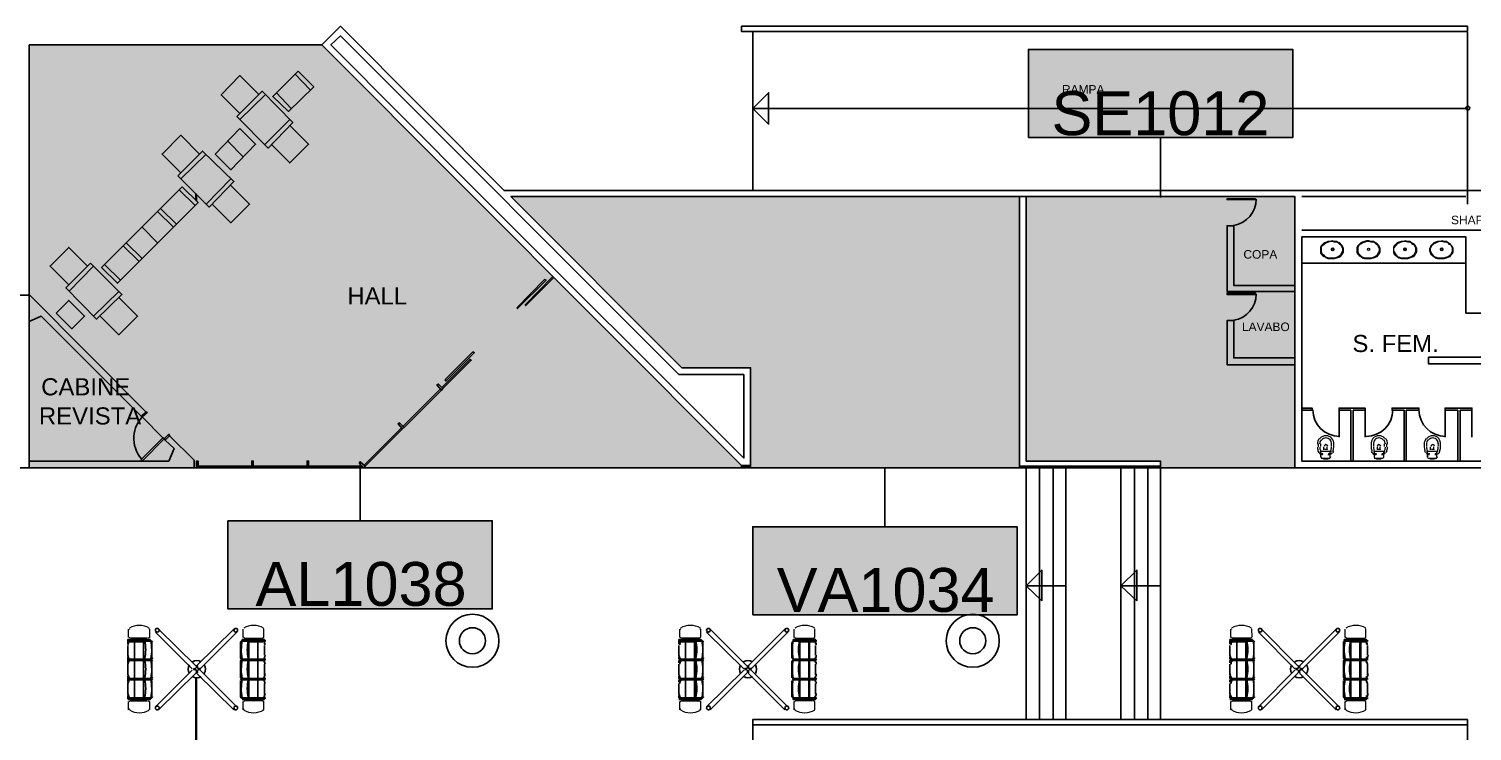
# Model space of a CAD drawing. Header units: inches. Extents: x 6 to 332, y 4 to 234.
# Drawn here: x 187.71 to 220.43, y 118.52 to 134.44 of the extents above; entities that cross this region are included whole.
import ezdxf

# ---------------------------------------------------------------- set-up
doc = ezdxf.new("R2010")
doc.units = ezdxf.units.IN
doc.header["$MEASUREMENT"] = 0
for name, color, linetype, true_color in [('PDF_BASE', 7, 'Continuous', 0x767676), ('PDF_COM_ALIMENTAÇÃO', 7, 'Continuous', 0xbe1e2d), ('PDF_COM_SERVIÇOS', 7, 'Continuous', 0x7bc143), ('PDF_COM_VAREJO', 7, 'Continuous', 0xead817), ('PDF_Text', 7, 'Continuous', 0x767676)]:
    doc.layers.add(name, color=color, linetype=linetype, true_color=true_color)
doc.styles.add('PDF Arial', font='arial.ttf')

msp = doc.modelspace()

# ---------------------------------------------------------------- linework, layer by layer
at = {"layer": 'PDF_BASE', "lineweight": 25}
for points in [[(221.599, 130.769), (198.485, 130.769), (194.777, 134.495), (194.354, 134.071), (203.87, 124.538), (204.073, 124.538)], [(220.329, 130.465), (220.329, 134.376), (203.87, 134.376), (203.87, 134.495), (220.329, 134.495), (220.329, 134.393)], [(204.124, 130.769), (204.124, 134.376)], [(192.931, 132.937), (192.491, 133.377), (192.068, 132.937), (192.491, 132.514)], [(194.083, 133.055), (193.744, 133.411)], [(192.491, 132.378), (193.067, 132.937)], [(193.659, 132.632), (193.321, 132.988)], [(220.329, 132.632), (204.124, 132.632), (204.48, 132.988), (204.48, 132.277), (204.124, 132.632)], [(193.067, 131.819), (193.625, 132.378)], [(193.202, 131.819), (193.625, 131.396), (194.049, 131.819), (193.625, 132.243)], [(191.577, 131.599), (191.153, 132.023), (190.73, 131.599), (191.153, 131.176)], [(191.729, 131.599), (191.153, 131.04)], [(192.576, 131.531), (192.22, 131.887)], [(192.288, 131.04), (191.729, 130.465)], [(190.984, 129.94), (191.543, 130.499), (191.187, 130.854), (190.628, 130.295)], [(191.475, 130.431), (191.119, 130.786)], [(191.492, 130.702), (191.492, 130.566)], [(191.509, 130.668), (191.509, 130.532)], [(192.288, 130.888), (192.711, 130.465), (192.288, 130.041), (191.864, 130.465)], [(228.931, 126.587), (228.931, 130.769), (228.931, 124.487), (216.418, 124.487), (216.418, 130.634), (198.638, 130.634), (202.515, 126.756), (204.073, 126.756), (204.073, 124.487)], [(210.169, 130.634), (210.169, 124.487)], [(213.37, 118.781), (213.37, 124.64), (210.322, 124.64), (210.322, 130.634)], [(216.57, 130.634), (220.295, 130.634)], [(191.052, 130.007), (190.696, 130.363)], [(170.918, 130.143), (172.679, 128.399), (187.733, 128.399), (190.357, 125.757)], [(190.628, 129.584), (190.273, 129.94)], [(216.418, 128.483), (214.877, 128.483), (214.877, 129.974), (215.029, 129.974), (215.029, 128.619), (216.418, 128.619)], [(216.57, 129.872), (221.447, 129.872)], [(222.818, 126.841), (222.818, 126.993), (221.599, 126.993), (221.599, 128.229), (221.447, 128.229), (221.447, 126.993), (219.449, 126.993), (219.449, 126.841), (221.447, 126.841), (221.447, 124.64), (216.57, 124.64), (216.57, 129.72), (220.295, 129.72), (220.295, 127.992), (221.447, 127.992)], [(189.037, 129.059), (188.613, 129.483), (188.19, 129.059), (188.613, 128.636)], [(190.205, 129.161), (189.849, 129.516)], [(190.273, 129.229), (189.917, 129.584)], [(188.613, 128.483), (189.172, 129.059)], [(189.782, 128.737), (189.426, 129.093)], [(216.57, 129.127), (220.295, 129.127)], [(199.62, 128.805), (198.976, 128.162), (198.959, 128.179), (199.586, 128.822)], [(189.172, 127.925), (189.748, 128.483)], [(189.324, 127.925), (189.748, 127.501), (190.171, 127.925), (189.748, 128.348)], [(190.256, 125.656), (187.987, 127.925), (187.716, 127.806), (187.716, 124.64), (190.882, 124.64), (191.001, 124.928), (190.798, 125.114), (190.899, 125.215), (191.458, 124.657), (191.458, 124.487)], [(216.418, 126.824), (214.877, 126.824), (214.877, 127.823), (215.029, 127.823), (215.029, 126.976), (216.418, 126.976)], [(197.08, 126.316), (197.706, 126.943), (197.74, 126.926), (197.097, 126.282), (197.063, 126.248), (195.336, 124.521)], [(197.063, 126.248), (196.961, 126.367), (196.995, 126.384), (197.097, 126.282)], [(197.046, 126.282), (196.182, 125.419)], [(216.57, 125.842), (216.807, 125.842), (216.807, 125.791), (216.57, 125.791)], [(217.417, 125.182), (217.417, 125.842), (218.009, 125.842), (218.009, 125.182)], [(217.688, 124.64), (217.688, 125.791), (217.417, 125.791)], [(218.009, 125.791), (217.738, 125.791), (217.738, 124.64)], [(218.89, 124.64), (218.89, 125.791), (218.619, 125.791), (218.619, 125.842), (219.228, 125.842), (219.228, 125.791), (218.941, 125.791), (218.941, 124.64)], [(220.431, 125.182), (220.431, 125.842), (219.821, 125.842), (219.821, 125.182)], [(220.109, 124.64), (220.109, 125.791), (219.821, 125.791)], [(220.16, 124.64), (220.16, 125.791), (220.431, 125.791)], [(190.273, 125.639), (190.747, 125.165)], [(196.165, 125.402), (195.302, 124.538)], [(196.182, 125.368), (196.081, 125.486), (196.115, 125.503), (196.216, 125.402)], [(190.899, 125.215), (190.882, 125.249), (190.781, 125.148), (190.798, 125.114)], [(217.044, 124.792), (217.027, 124.792), (217.027, 124.775)], [(217.197, 124.792), (217.18, 124.792), (217.18, 124.775)], [(218.229, 124.792), (218.246, 124.792), (218.246, 124.775)], [(218.399, 124.775), (218.399, 124.792), (218.382, 124.792)], [(219.466, 124.792), (219.449, 124.792), (219.449, 124.775)], [(219.618, 124.792), (219.601, 124.792), (219.601, 124.775)], [(147.364, 124.487), (155.729, 124.487), (195.302, 124.487)], [(191.509, 124.487), (191.509, 124.64), (191.543, 124.64), (191.543, 124.487)], [(192.762, 124.521), (191.543, 124.521)], [(192.762, 124.487), (192.762, 124.64), (192.796, 124.64), (192.796, 124.487)], [(194.015, 124.521), (192.796, 124.521)], [(194.015, 124.487), (194.015, 124.64), (194.049, 124.64), (194.049, 124.487)], [(195.268, 124.521), (194.049, 124.521)], [(216.57, 124.487), (203.87, 124.487), (203.87, 124.538)], [(204.073, 124.521), (203.87, 124.521)], [(213.37, 124.521), (210.169, 124.521)], [(210.322, 118.781), (210.322, 124.538)], [(210.626, 118.781), (210.626, 124.487)], [(210.931, 118.781), (210.931, 124.487)], [(211.219, 118.781), (211.219, 124.487)], [(212.472, 118.781), (212.472, 124.487)], [(212.777, 118.781), (212.777, 124.487)], [(213.082, 118.781), (213.082, 124.487)], [(211.219, 121.812), (210.322, 121.812)], [(213.37, 121.812), (212.472, 121.812)], [(191.492, 120), (190.645, 120.83)], [(191.509, 120), (192.356, 120.83)], [(203.989, 120), (203.159, 120.83)], [(204.022, 120), (204.852, 120.83)], [(216.485, 120), (215.656, 120.83)], [(216.519, 120), (217.349, 120.83)], [(189.951, 120.593), (189.951, 120.593)], [(189.951, 120.576), (189.951, 120.576)], [(190.476, 120.559), (189.951, 120.559), (189.951, 120.491)], [(190.324, 120.542), (189.985, 120.542)], [(190.103, 120.626), (190.103, 120.593)], [(190.103, 120.152), (190.103, 120.542), (190.103, 120.152)], [(190.12, 120.626), (190.12, 120.593)], [(190.29, 120.626), (190.29, 120.593)], [(190.307, 120.626), (190.307, 120.593)], [(190.307, 120.152), (190.307, 120.542), (190.307, 120.152)], [(190.459, 120.593), (190.459, 120.593)], [(190.493, 120.169), (190.493, 120.525)], [(191.407, 119.932), (190.578, 120.762)], [(191.594, 119.932), (192.423, 120.762)], [(192.508, 120.169), (192.508, 120.525)], [(192.525, 120.559), (193.05, 120.559), (193.05, 120.491)], [(192.542, 120.593), (192.542, 120.593)], [(192.677, 120.542), (193.016, 120.542)], [(192.694, 120.626), (192.694, 120.593)], [(192.694, 120.152), (192.694, 120.542), (192.694, 120.152)], [(192.711, 120.626), (192.711, 120.593)], [(192.88, 120.626), (192.88, 120.593)], [(192.897, 120.626), (192.897, 120.593)], [(192.897, 120.152), (192.897, 120.542), (192.897, 120.152)], [(193.05, 120.593), (193.05, 120.593)], [(193.05, 120.237), (193.05, 120.457)], [(202.448, 120.593), (202.448, 120.593)], [(202.448, 120.576), (202.448, 120.576)], [(202.973, 120.559), (202.448, 120.559), (202.448, 120.491)], [(202.6, 120.626), (202.6, 120.593)], [(202.6, 120.152), (202.6, 120.542), (202.6, 120.152)], [(202.634, 120.626), (202.634, 120.593)], [(202.786, 120.626), (202.786, 120.593)], [(202.803, 120.626), (202.803, 120.593)], [(202.803, 120.542), (202.803, 120.152)], [(202.956, 120.593), (202.956, 120.593)], [(202.99, 120.169), (202.99, 120.525)], [(203.921, 119.932), (203.074, 120.762)], [(204.09, 119.932), (204.92, 120.762)], [(205.005, 120.169), (205.005, 120.525)], [(205.038, 120.593), (205.038, 120.593)], [(205.038, 120.559), (205.546, 120.559), (205.546, 120.491)], [(205.174, 120.542), (205.513, 120.542)], [(205.191, 120.626), (205.191, 120.593)], [(205.191, 120.152), (205.191, 120.542), (205.191, 120.152)], [(205.225, 120.626), (205.225, 120.593)], [(205.377, 120.626), (205.377, 120.593)], [(205.394, 120.626), (205.394, 120.593)], [(205.394, 120.542), (205.394, 120.152)], [(205.411, 120.542), (205.411, 120.152)], [(205.546, 120.593), (205.546, 120.593)], [(205.546, 120.237), (205.546, 120.457)], [(214.944, 120.593), (214.944, 120.593)], [(214.944, 120.576), (214.944, 120.576)], [(215.469, 120.559), (214.944, 120.559), (214.944, 120.491)], [(215.334, 120.542), (214.978, 120.542)], [(215.097, 120.152), (215.097, 120.542), (215.097, 120.152)], [(215.114, 120.626), (215.114, 120.593)], [(215.131, 120.626), (215.131, 120.593)], [(215.283, 120.626), (215.283, 120.593)], [(215.3, 120.626), (215.3, 120.593)], [(215.3, 120.542), (215.3, 120.152)], [(215.317, 120.542), (215.317, 120.152)], [(215.452, 120.593), (215.452, 120.593)], [(215.486, 120.169), (215.486, 120.525)], [(216.418, 119.932), (215.588, 120.762)], [(216.587, 119.932), (217.417, 120.762)], [(217.518, 120.169), (217.518, 120.525)], [(217.535, 120.593), (217.535, 120.593)], [(217.535, 120.559), (218.043, 120.559), (218.043, 120.491)], [(217.671, 120.542), (218.026, 120.542)], [(217.688, 120.152), (217.688, 120.542), (217.688, 120.152)], [(217.705, 120.626), (217.705, 120.593)], [(217.721, 120.626), (217.721, 120.593)], [(217.874, 120.626), (217.874, 120.593)], [(217.891, 120.626), (217.891, 120.593)], [(217.891, 120.542), (217.891, 120.152)], [(217.908, 120.542), (217.908, 120.152)], [(218.043, 120.593), (218.043, 120.593)], [(218.06, 120.237), (218.06, 120.457)], [(190.476, 120.152), (189.951, 120.152), (189.951, 120.203)], [(190.476, 120.118), (189.951, 120.118), (189.951, 120.068)], [(190.103, 119.712), (190.103, 120.118), (190.103, 119.712)], [(190.307, 119.712), (190.307, 120.118), (190.307, 119.712)], [(192.525, 120.152), (193.05, 120.152), (193.05, 120.203)], [(192.525, 120.118), (193.05, 120.118), (193.05, 120.068)], [(192.677, 120.152), (193.016, 120.152)], [(192.677, 120.118), (193.016, 120.118)], [(192.694, 119.712), (192.694, 120.118), (192.694, 119.712)], [(192.897, 119.712), (192.897, 120.118), (192.897, 119.712)], [(202.973, 120.152), (202.448, 120.152), (202.448, 120.203)], [(202.973, 120.118), (202.448, 120.118), (202.448, 120.068)], [(202.482, 119.712), (202.82, 119.712), (202.82, 120.118), (202.482, 120.118)], [(202.6, 119.712), (202.6, 120.118), (202.6, 119.712)], [(202.803, 120.118), (202.803, 119.712)], [(205.038, 120.152), (205.546, 120.152), (205.546, 120.203)], [(205.038, 120.118), (205.546, 120.118), (205.546, 120.068)], [(205.174, 120.152), (205.513, 120.152)], [(205.174, 120.118), (205.513, 120.118)], [(205.191, 119.712), (205.191, 120.118), (205.191, 119.712)], [(205.394, 120.118), (205.394, 119.712)], [(205.411, 120.118), (205.411, 119.712)], [(215.469, 120.152), (214.944, 120.152), (214.944, 120.203)], [(215.469, 120.118), (214.944, 120.118), (214.944, 120.068)], [(215.334, 120.118), (214.978, 120.118)], [(215.097, 119.712), (215.097, 120.118), (215.097, 119.712)], [(215.3, 120.118), (215.3, 119.712)], [(215.317, 120.118), (215.317, 119.712)], [(217.535, 120.152), (218.043, 120.152), (218.043, 120.203)], [(217.535, 120.118), (218.043, 120.118), (218.043, 120.068)], [(217.671, 120.152), (218.026, 120.152)], [(217.688, 119.712), (217.688, 120.118), (217.688, 119.712)], [(217.891, 120.118), (217.891, 119.712)], [(217.908, 120.118), (217.908, 119.712)], [(190.493, 119.729), (190.493, 120.102)], [(191.407, 119.898), (190.578, 119.069)], [(191.492, 119.831), (190.645, 119.001)], [(191.509, 119.831), (192.356, 119.001)], [(191.594, 119.898), (192.423, 119.069)], [(192.508, 119.729), (192.508, 120.102)], [(193.05, 119.797), (193.05, 120.034)], [(202.448, 119.797), (202.448, 120.034)], [(202.99, 119.729), (202.99, 120.102)], [(203.921, 119.898), (203.074, 119.069)], [(203.989, 119.831), (203.159, 119.001)], [(204.022, 119.831), (204.852, 119.001)], [(204.09, 119.898), (204.92, 119.069)], [(205.005, 119.729), (205.005, 120.102)], [(205.546, 119.797), (205.546, 120.034)], [(214.944, 119.797), (214.944, 120.034)], [(215.486, 119.729), (215.486, 120.102)], [(216.418, 119.898), (215.588, 119.069)], [(216.485, 119.831), (215.656, 119.001)], [(216.519, 119.831), (217.349, 119.001)], [(216.587, 119.898), (217.417, 119.069)], [(217.518, 119.729), (217.518, 120.102)], [(191.492, 119.712), (191.492, 114.92), (166.499, 114.92)], [(190.476, 119.712), (189.951, 119.712), (189.951, 119.763)], [(190.476, 119.678), (189.951, 119.678), (189.951, 119.627)], [(190.324, 119.712), (189.985, 119.712)], [(190.103, 119.678), (190.103, 119.272), (190.103, 119.678)], [(190.307, 119.678), (190.307, 119.272), (190.307, 119.678)], [(190.493, 119.289), (190.493, 119.661)], [(191.509, 119.712), (191.509, 114.92), (228.999, 114.92), (228.999, 115.208), (191.509, 115.208)], [(192.508, 119.289), (192.508, 119.661)], [(192.525, 119.712), (193.05, 119.712), (193.05, 119.763)], [(192.525, 119.678), (193.05, 119.678), (193.05, 119.627)], [(192.677, 119.712), (193.016, 119.712)], [(192.677, 119.678), (193.016, 119.678)], [(192.694, 119.678), (192.694, 119.272), (192.694, 119.678)], [(192.897, 119.678), (192.897, 119.272), (192.897, 119.678)], [(193.05, 119.356), (193.05, 119.594)], [(202.973, 119.712), (202.448, 119.712), (202.448, 119.763)], [(202.973, 119.678), (202.448, 119.678), (202.448, 119.627)], [(202.448, 119.356), (202.448, 119.594)], [(202.482, 119.678), (202.82, 119.678), (202.82, 119.272), (202.482, 119.272)], [(202.6, 119.678), (202.6, 119.272), (202.6, 119.678)], [(202.803, 119.272), (202.803, 119.678)], [(202.99, 119.289), (202.99, 119.661)], [(205.005, 119.289), (205.005, 119.661)], [(205.038, 119.712), (205.546, 119.712), (205.546, 119.763)], [(205.038, 119.678), (205.546, 119.678), (205.546, 119.627)], [(205.174, 119.712), (205.513, 119.712)], [(205.174, 119.678), (205.513, 119.678)], [(205.191, 119.678), (205.191, 119.272), (205.191, 119.678)], [(205.394, 119.272), (205.394, 119.678)], [(205.411, 119.272), (205.411, 119.678)], [(205.546, 119.356), (205.546, 119.594)], [(215.469, 119.712), (214.944, 119.712), (214.944, 119.763)], [(215.469, 119.678), (214.944, 119.678), (214.944, 119.627)], [(214.944, 119.356), (214.944, 119.594)], [(215.334, 119.712), (214.978, 119.712)], [(215.334, 119.678), (214.978, 119.678)], [(215.097, 119.678), (215.097, 119.272), (215.097, 119.678)], [(215.3, 119.272), (215.3, 119.678)], [(215.317, 119.272), (215.317, 119.678)], [(215.486, 119.289), (215.486, 119.661)], [(217.518, 119.289), (217.518, 119.661)], [(217.535, 119.712), (218.043, 119.712), (218.043, 119.763)], [(217.535, 119.678), (218.043, 119.678), (218.043, 119.627)], [(217.671, 119.712), (218.026, 119.712)], [(217.688, 119.678), (217.688, 119.272), (217.688, 119.678)], [(217.891, 119.272), (217.891, 119.678)], [(217.908, 119.272), (217.908, 119.678)], [(190.476, 119.272), (189.951, 119.272), (189.951, 119.323)], [(189.951, 119.238), (189.951, 119.238)], [(189.951, 119.238), (189.951, 119.238)], [(190.324, 119.272), (189.985, 119.272)], [(190.103, 119.204), (190.103, 119.238)], [(190.12, 119.204), (190.12, 119.238)], [(190.29, 119.204), (190.29, 119.238)], [(190.307, 119.204), (190.307, 119.238)], [(190.459, 119.238), (190.459, 119.238)], [(190.459, 119.238), (190.459, 119.238)], [(192.525, 119.272), (193.05, 119.272), (193.05, 119.323)], [(192.542, 119.238), (192.542, 119.238)], [(192.542, 119.238), (192.542, 119.238)], [(192.677, 119.272), (193.016, 119.272)], [(192.694, 119.204), (192.694, 119.238)], [(192.711, 119.204), (192.711, 119.238)], [(192.88, 119.204), (192.88, 119.238)], [(192.897, 119.204), (192.897, 119.238)], [(193.05, 119.238), (193.05, 119.238)], [(193.05, 119.238), (193.05, 119.238)], [(202.973, 119.272), (202.448, 119.272), (202.448, 119.323)], [(202.448, 119.238), (202.448, 119.238)], [(202.448, 119.238), (202.448, 119.238)], [(202.6, 119.204), (202.6, 119.238)], [(202.634, 119.204), (202.634, 119.238)], [(202.786, 119.204), (202.786, 119.238)], [(202.803, 119.204), (202.803, 119.238)], [(202.956, 119.238), (202.956, 119.238)], [(202.956, 119.238), (202.956, 119.238)], [(205.038, 119.272), (205.546, 119.272), (205.546, 119.323)], [(205.055, 119.238), (205.038, 119.238), (205.546, 119.238), (205.038, 119.238)], [(205.038, 119.238), (205.038, 119.238)], [(205.038, 119.238), (205.038, 119.238)], [(205.174, 119.272), (205.513, 119.272)], [(205.191, 119.204), (205.191, 119.238)], [(205.225, 119.204), (205.225, 119.238)], [(205.377, 119.204), (205.377, 119.238)], [(205.394, 119.204), (205.394, 119.238)], [(205.546, 119.238), (205.546, 119.238)], [(205.546, 119.238), (205.546, 119.238)], [(215.469, 119.272), (214.944, 119.272), (214.944, 119.323)], [(214.944, 119.238), (214.944, 119.238)], [(214.944, 119.238), (214.944, 119.238)], [(215.334, 119.272), (214.978, 119.272)], [(215.114, 119.204), (215.114, 119.238)], [(215.131, 119.204), (215.131, 119.238)], [(215.283, 119.204), (215.283, 119.238)], [(215.3, 119.204), (215.3, 119.238)], [(215.452, 119.238), (215.452, 119.238)], [(215.452, 119.238), (215.452, 119.238)], [(217.535, 119.272), (218.043, 119.272), (218.043, 119.323)], [(217.535, 119.238), (217.535, 119.238)], [(217.535, 119.238), (217.535, 119.238)], [(217.552, 119.238), (217.552, 119.238)], [(217.671, 119.272), (218.026, 119.272)], [(217.705, 119.204), (217.705, 119.238)], [(217.721, 119.204), (217.721, 119.238)], [(217.874, 119.204), (217.874, 119.238)], [(217.891, 119.204), (217.891, 119.238)], [(218.043, 119.238), (218.043, 119.238)], [(218.043, 119.238), (218.043, 119.238)], [(204.124, 116.156), (204.124, 118.781), (220.329, 118.781), (220.329, 116.156)], [(220.329, 118.662), (204.124, 118.662)]]:
    msp.add_lwpolyline(points, dxfattribs=at)
for points in [[(203.921, 126.604), (202.448, 126.604), (194.777, 134.275), (194.557, 134.071), (197.842, 130.769), (203.921, 124.707)], [(193.812, 133.479), (194.167, 133.123), (193.592, 132.564), (193.236, 132.903)], [(192.423, 132.446), (193.134, 131.735), (193.693, 132.31), (192.999, 133.022)], [(192.491, 132.175), (191.932, 131.599), (192.288, 131.244), (192.847, 131.819)], [(191.086, 131.108), (191.797, 130.397), (192.356, 130.973), (191.644, 131.667)], [(190.628, 130.295), (189.358, 129.025), (189.714, 128.67), (190.984, 129.94)], [(215.52, 130.566), (215.52, 130.583), (214.877, 130.583), (214.877, 130.566)], [(189.104, 129.127), (189.816, 128.416), (189.24, 127.857), (188.546, 128.568)], [(198.773, 128.111), (199.4, 128.754), (199.434, 128.737), (198.79, 128.094)], [(215.52, 128.416), (215.52, 128.45), (214.877, 128.45), (214.877, 128.416)], [(188.325, 127.992), (188.613, 128.28), (188.969, 127.925), (188.681, 127.637)], [(197.148, 126.485), (197.165, 126.451), (197.808, 127.095), (197.774, 127.112)], [(190.273, 125.639), (190.391, 125.74), (190.357, 125.757), (190.256, 125.656)], [(190.781, 125.148), (190.273, 124.64), (190.256, 124.674), (190.747, 125.165)], [(195.319, 124.504), (195.302, 124.487), (195.2, 124.589), (195.217, 124.623), (195.336, 124.521)], [(210.677, 121.473), (210.677, 122.167), (210.322, 121.812)], [(212.828, 121.473), (212.472, 121.812), (212.828, 122.167)], [(190.459, 120.593), (189.951, 120.593), (189.951, 120.576), (190.459, 120.576)], [(192.542, 120.593), (193.05, 120.593), (193.05, 120.576), (192.542, 120.576)], [(202.956, 120.593), (202.448, 120.593), (202.448, 120.576), (202.956, 120.576)], [(205.038, 120.593), (205.546, 120.593), (205.546, 120.576), (205.038, 120.576)], [(215.452, 120.593), (214.944, 120.593), (214.944, 120.576), (215.452, 120.576)], [(217.535, 120.593), (218.043, 120.593), (218.043, 120.576), (217.535, 120.576)], [(189.951, 119.238), (190.459, 119.238)], [(192.542, 119.238), (193.05, 119.238)], [(202.448, 119.238), (202.956, 119.238)], [(214.944, 119.238), (215.452, 119.238)], [(217.535, 119.238), (218.043, 119.238)]]:
    msp.add_lwpolyline(points, close=True, dxfattribs=at)
at = {"layer": 'PDF_BASE', "lineweight": 0}
for points in [[(217.518, 129.432), (217.518, 129.466), (217.501, 129.499), (217.484, 129.533), (217.451, 129.567), (217.417, 129.584), (217.366, 129.618), (217.315, 129.618), (217.264, 129.635), (217.213, 129.618), (217.163, 129.618), (217.129, 129.601), (217.078, 129.584), (217.044, 129.55), (217.01, 129.516), (216.993, 129.483), (216.993, 129.449), (216.993, 129.415), (216.993, 129.364), (217.01, 129.33), (217.044, 129.296), (217.078, 129.279), (217.129, 129.245), (217.163, 129.229), (217.213, 129.229), (217.264, 129.229), (217.315, 129.229), (217.366, 129.245), (217.417, 129.262), (217.451, 129.279), (217.484, 129.313), (217.501, 129.347), (217.518, 129.381)], [(217.501, 129.432), (217.501, 129.466), (217.484, 129.499), (217.467, 129.533), (217.434, 129.55), (217.4, 129.584), (217.366, 129.601), (217.315, 129.601), (217.264, 129.618), (217.213, 129.618), (217.18, 129.601), (217.129, 129.584), (217.095, 129.567), (217.061, 129.533), (217.027, 129.516), (217.01, 129.483), (217.01, 129.449), (217.01, 129.415), (217.01, 129.381), (217.027, 129.347), (217.061, 129.313), (217.095, 129.279), (217.129, 129.262), (217.18, 129.245), (217.213, 129.245), (217.264, 129.245), (217.315, 129.245), (217.366, 129.262), (217.4, 129.279), (217.434, 129.296), (217.467, 129.33), (217.484, 129.364), (217.501, 129.398)], [(218.348, 129.432), (218.348, 129.466), (218.331, 129.499), (218.314, 129.533), (218.28, 129.567), (218.246, 129.584), (218.196, 129.618), (218.145, 129.618), (218.094, 129.635), (218.043, 129.635), (217.992, 129.618), (217.942, 129.601), (217.908, 129.584), (217.874, 129.55), (217.84, 129.516), (217.823, 129.483), (217.823, 129.449), (217.823, 129.415), (217.823, 129.364), (217.84, 129.33), (217.874, 129.296), (217.908, 129.279), (217.942, 129.245), (217.992, 129.229), (218.043, 129.229), (218.094, 129.229), (218.145, 129.229), (218.196, 129.245), (218.246, 129.262), (218.28, 129.279), (218.314, 129.313), (218.331, 129.347), (218.348, 129.381)], [(218.331, 129.432), (218.331, 129.466), (218.314, 129.499), (218.297, 129.533), (218.263, 129.55), (218.229, 129.584), (218.196, 129.601), (218.145, 129.601), (218.094, 129.618), (218.043, 129.618), (218.009, 129.601), (217.959, 129.584), (217.925, 129.567), (217.891, 129.55), (217.857, 129.516), (217.84, 129.483), (217.84, 129.449), (217.84, 129.415), (217.84, 129.381), (217.857, 129.347), (217.891, 129.313), (217.925, 129.279), (217.959, 129.262), (218.009, 129.245), (218.043, 129.245), (218.094, 129.245), (218.145, 129.245), (218.196, 129.262), (218.229, 129.279), (218.263, 129.296), (218.297, 129.33), (218.314, 129.364), (218.331, 129.398)], [(219.178, 129.432), (219.178, 129.466), (219.161, 129.499), (219.144, 129.533), (219.11, 129.567), (219.059, 129.584), (219.025, 129.618), (218.974, 129.618), (218.924, 129.635), (218.873, 129.618), (218.822, 129.618), (218.771, 129.601), (218.737, 129.584), (218.704, 129.55), (218.67, 129.516), (218.653, 129.483), (218.653, 129.449), (218.653, 129.415), (218.653, 129.364), (218.67, 129.33), (218.704, 129.296), (218.737, 129.279), (218.771, 129.245), (218.822, 129.229), (218.873, 129.229), (218.924, 129.229), (218.974, 129.229), (219.025, 129.245), (219.059, 129.262), (219.11, 129.279), (219.144, 129.313), (219.161, 129.347), (219.178, 129.381)], [(219.161, 129.432), (219.161, 129.466), (219.144, 129.499), (219.127, 129.533), (219.093, 129.55), (219.059, 129.584), (219.008, 129.601), (218.974, 129.601), (218.924, 129.618), (218.873, 129.618), (218.822, 129.601), (218.788, 129.584), (218.737, 129.567), (218.72, 129.533), (218.687, 129.516), (218.67, 129.483), (218.653, 129.449), (218.653, 129.415), (218.67, 129.381), (218.687, 129.347), (218.72, 129.313), (218.737, 129.279), (218.788, 129.262), (218.822, 129.245), (218.873, 129.245), (218.924, 129.245), (218.974, 129.245), (219.008, 129.262), (219.059, 129.279), (219.093, 129.296), (219.127, 129.33), (219.144, 129.364), (219.161, 129.398)], [(220.007, 129.432), (220.007, 129.466), (219.99, 129.499), (219.957, 129.533), (219.94, 129.567), (219.889, 129.584), (219.855, 129.618), (219.804, 129.618), (219.753, 129.635), (219.703, 129.618), (219.652, 129.618), (219.601, 129.601), (219.567, 129.584), (219.533, 129.55), (219.499, 129.516), (219.482, 129.483), (219.466, 129.449), (219.466, 129.415), (219.482, 129.364), (219.499, 129.33), (219.533, 129.296), (219.567, 129.279), (219.601, 129.245), (219.652, 129.229), (219.703, 129.229), (219.753, 129.229), (219.804, 129.229), (219.855, 129.245), (219.889, 129.262), (219.94, 129.279), (219.957, 129.313), (219.99, 129.347), (220.007, 129.381)], [(219.99, 129.432), (219.99, 129.466), (219.974, 129.499), (219.957, 129.533), (219.923, 129.55), (219.889, 129.584), (219.838, 129.601), (219.804, 129.601), (219.753, 129.618), (219.703, 129.618), (219.652, 129.601), (219.618, 129.584), (219.567, 129.567), (219.533, 129.533), (219.516, 129.516), (219.499, 129.483), (219.482, 129.449), (219.482, 129.415), (219.499, 129.381), (219.516, 129.347), (219.533, 129.313), (219.567, 129.279), (219.618, 129.262), (219.652, 129.245), (219.703, 129.245), (219.753, 129.245), (219.804, 129.245), (219.838, 129.262), (219.889, 129.279), (219.923, 129.296), (219.957, 129.33), (219.974, 129.364), (219.99, 129.398)], [(190.459, 119.238), (190.459, 119.238), (190.459, 119.238)], [(192.542, 119.238), (192.542, 119.238), (192.542, 119.238)], [(202.956, 119.238), (202.956, 119.238), (202.956, 119.238)], [(215.452, 119.238), (215.452, 119.238), (215.452, 119.238)]]:
    msp.add_lwpolyline(points, close=True, dxfattribs=at)
for points in [[(217.298, 125.021, 0.170481), (217.256, 125.152, 0.222744), (217.122, 125.215, 0.22345), (216.984, 125.152)], [(217.247, 125.02, 0.171295), (217.217, 125.12, 0.222369), (217.119, 125.165, 0.222367), (217.024, 125.12)], [(218.458, 125.152, 0.222744), (218.324, 125.215, 0.22345), (218.187, 125.152, 0.170482), (218.145, 125.021)], [(218.419, 125.12, 0.222369), (218.321, 125.165, 0.222367), (218.226, 125.12, 0.171295), (218.196, 125.02)], [(219.72, 125.021, 0.170481), (219.678, 125.152, 0.222744), (219.543, 125.215, 0.22345), (219.406, 125.152)], [(219.669, 125.02, 0.171295), (219.638, 125.12, 0.222369), (219.541, 125.165, 0.222367), (219.445, 125.12)], [(216.927, 124.951, 0.054222), (216.945, 124.859, 0.065502), (216.957, 124.831)], [(216.969, 124.832, 0.168704), (217.005, 124.798, 0.293588), (217.006, 124.808)], [(216.978, 124.955, 0.054221), (216.995, 124.876, 0.314953), (217.019, 124.86, 0.448416), (217.01, 124.851)], [(217.047, 124.704, 0.252782), (217.067, 124.691, -0.399698), (217.061, 124.699)], [(217.18, 124.69), (217.197, 124.707, -0.252782), (217.174, 124.691)], [(217.204, 124.86, 0.314953), (217.23, 124.874, 0.054221), (217.246, 124.955)], [(217.221, 124.86, -0.448452), (217.23, 124.85, 0.100597), (217.228, 124.866)], [(217.235, 124.808, 0.293588), (217.23, 124.8, 0.168704), (217.272, 124.832)], [(218.171, 124.832, 0.168704), (218.208, 124.798, 0.293588), (218.208, 124.808)], [(218.197, 124.955, 0.054221), (218.214, 124.876, 0.314953), (218.238, 124.86)], [(218.215, 124.866, 0.100597), (218.213, 124.85, -0.448416), (218.222, 124.86)], [(218.399, 124.69), (218.399, 124.707, -0.252782), (218.376, 124.691, 0.399698), (218.382, 124.699)], [(218.465, 124.955, -0.054221), (218.448, 124.876, -0.314953), (218.423, 124.86, -0.448452), (218.433, 124.85, 0.100597), (218.43, 124.866)], [(218.437, 124.808, 0.293588), (218.433, 124.8, 0.168704), (218.474, 124.832)], [(218.486, 124.831, 0.065502), (218.497, 124.857, 0.054222), (218.516, 124.951)], [(219.349, 124.951, 0.054222), (219.366, 124.859, 0.065502), (219.378, 124.831)], [(219.39, 124.832, 0.168704), (219.427, 124.798, 0.293588), (219.427, 124.808)], [(219.399, 124.955, 0.054221), (219.417, 124.876, 0.314953), (219.441, 124.86, 0.448416), (219.432, 124.851)], [(219.468, 124.704, 0.252782), (219.488, 124.691, -0.399698), (219.482, 124.699)], [(219.626, 124.86, 0.314953), (219.652, 124.874, 0.054221), (219.667, 124.955)], [(219.643, 124.86, -0.448452), (219.652, 124.85, 0.100597), (219.649, 124.866)], [(219.656, 124.808, 0.293588), (219.652, 124.8, 0.168704), (219.694, 124.832, 0.065502), (219.699, 124.857, 0.054222), (219.718, 124.951)], [(190.429, 120.839, -0.083604), (190.442, 120.83), (190.442, 120.643, -0.199611), (190.404, 120.627)], [(192.995, 120.627, 0.199608), (193.033, 120.643), (193.033, 120.83, 0.064734), (193.024, 120.836)], [(202.926, 120.839, -0.083604), (202.939, 120.83), (202.941, 120.647, -0.199611), (202.905, 120.626), (202.515, 120.626, -0.199611), (202.479, 120.647)], [(205.491, 120.627, 0.199608), (205.53, 120.643), (205.53, 120.83, 0.064734), (205.521, 120.836)], [(215.423, 120.839, -0.083604), (215.435, 120.83), (215.438, 120.647, -0.199611), (215.402, 120.626), (215.012, 120.626, -0.199611), (214.976, 120.647)], [(217.567, 120.647, 0.199608), (217.603, 120.626), (217.992, 120.626, 0.199608), (218.026, 120.643), (218.026, 120.83, 0.064734), (218.017, 120.836)], [(190.391, 120.626), (190.019, 120.626, -0.199611), (189.982, 120.647)], [(192.573, 120.647, 0.199608), (192.61, 120.626), (192.982, 120.626)], [(205.07, 120.647, 0.199608), (205.106, 120.626), (205.479, 120.626)], [(189.982, 119.184, -0.199611), (190.019, 119.204), (190.391, 119.204)], [(190.404, 119.204, -0.199611), (190.442, 119.187), (190.442, 119.001)], [(192.982, 119.204), (192.61, 119.204, 0.199608), (192.573, 119.184)], [(192.58, 118.996, 0.282008), (193.033, 119.001), (193.033, 119.187, 0.199611), (192.995, 119.204)], [(202.479, 119.184, -0.199611), (202.515, 119.204), (202.905, 119.204, -0.199611), (202.939, 119.187), (202.939, 119.001)], [(205.479, 119.204), (205.106, 119.204, 0.199608), (205.07, 119.184)], [(205.076, 118.996, 0.282008), (205.53, 119.001), (205.53, 119.187, 0.199611), (205.491, 119.204)], [(214.976, 119.184, -0.199611), (215.012, 119.204), (215.402, 119.204, -0.199611), (215.435, 119.187), (215.435, 119.001)], [(217.573, 118.996, 0.282008), (218.026, 119.001), (218.026, 119.187, 0.199611), (217.992, 119.204), (217.603, 119.204, 0.199608), (217.567, 119.184)]]:
    msp.add_lwpolyline(points, format="xyb", dxfattribs=at)
for points in [[(216.993, 124.843), (216.993, 124.724)], [(216.993, 124.843), (216.993, 124.843)], [(216.993, 124.792), (216.993, 124.792)], [(216.993, 124.724), (216.993, 124.724)], [(217.197, 124.86), (217.01, 124.86)], [(217.01, 124.86), (217.01, 124.86)], [(217.01, 124.707), (217.01, 124.707)], [(217.01, 124.707), (217.213, 124.707)], [(217.027, 124.707), (217.027, 124.69)], [(217.061, 124.961), (217.061, 124.894)], [(217.061, 124.961), (217.061, 124.961)], [(217.061, 124.894), (217.061, 124.894)], [(217.061, 124.707), (217.061, 124.69), (217.163, 124.69), (217.163, 124.707)], [(217.146, 124.894), (217.146, 124.961)], [(217.146, 124.961), (217.146, 124.961)], [(217.146, 124.894), (217.146, 124.894)], [(217.197, 124.86), (217.197, 124.86)], [(217.213, 124.724), (217.213, 124.843)], [(217.213, 124.843), (217.213, 124.843)], [(217.213, 124.792), (217.213, 124.792)], [(217.213, 124.724), (217.213, 124.724)], [(217.213, 124.707), (217.213, 124.707)], [(218.213, 124.843), (218.213, 124.724)], [(218.213, 124.843), (218.213, 124.843)], [(218.213, 124.792), (218.213, 124.792)], [(218.213, 124.724), (218.213, 124.724)], [(218.213, 124.707), (218.213, 124.707)], [(218.213, 124.707), (218.416, 124.707)], [(218.416, 124.86), (218.229, 124.86)], [(218.229, 124.86), (218.229, 124.86)], [(218.229, 124.707), (218.246, 124.69)], [(218.263, 124.707), (218.263, 124.69), (218.365, 124.69), (218.365, 124.707)], [(218.28, 124.961), (218.28, 124.894)], [(218.28, 124.961), (218.28, 124.961)], [(218.28, 124.894), (218.28, 124.894)], [(218.348, 124.894), (218.348, 124.961)], [(218.348, 124.961), (218.348, 124.961)], [(218.348, 124.894), (218.348, 124.894)], [(218.416, 124.86), (218.416, 124.86)], [(218.416, 124.707), (218.416, 124.707)], [(218.433, 124.724), (218.433, 124.843)], [(218.433, 124.843), (218.433, 124.843)], [(218.433, 124.792), (218.433, 124.792)], [(218.433, 124.724), (218.433, 124.724)], [(219.415, 124.843), (219.415, 124.724)], [(219.415, 124.843), (219.415, 124.843)], [(219.415, 124.792), (219.415, 124.792)], [(219.415, 124.724), (219.415, 124.724)], [(219.618, 124.86), (219.432, 124.86)], [(219.432, 124.86), (219.432, 124.86)], [(219.432, 124.707), (219.432, 124.707)], [(219.432, 124.707), (219.635, 124.707)], [(219.449, 124.707), (219.449, 124.69)], [(219.482, 124.961), (219.482, 124.894)], [(219.482, 124.961), (219.482, 124.961)], [(219.482, 124.894), (219.482, 124.894)], [(219.482, 124.707), (219.482, 124.69), (219.584, 124.69), (219.584, 124.707)], [(219.567, 124.894), (219.567, 124.961)], [(219.567, 124.961), (219.567, 124.961)], [(219.567, 124.894), (219.567, 124.894)], [(219.601, 124.69), (219.601, 124.707)], [(219.618, 124.86), (219.618, 124.86)], [(219.635, 124.724), (219.635, 124.843)], [(219.635, 124.843), (219.635, 124.843)], [(219.635, 124.792), (219.635, 124.792)], [(219.635, 124.724), (219.635, 124.724)], [(219.635, 124.707), (219.635, 124.707)], [(217.027, 124.69), (217.027, 124.69)], [(217.061, 124.69), (217.061, 124.69)], [(217.061, 124.69), (217.061, 124.69)], [(217.163, 124.69), (217.163, 124.69)], [(217.163, 124.69), (217.163, 124.69)], [(217.18, 124.69), (217.18, 124.69)], [(218.246, 124.69), (218.246, 124.69)], [(218.263, 124.69), (218.263, 124.69)], [(218.263, 124.69), (218.263, 124.69)], [(218.365, 124.69), (218.365, 124.69)], [(218.365, 124.69), (218.365, 124.69)], [(218.399, 124.69), (218.399, 124.69)], [(219.449, 124.69), (219.449, 124.69)], [(219.482, 124.69), (219.482, 124.69)], [(219.482, 124.69), (219.482, 124.69)], [(219.584, 124.69), (219.584, 124.69)], [(219.584, 124.69), (219.584, 124.69)], [(219.601, 124.69), (219.601, 124.69)], [(189.968, 120.643), (189.968, 120.83)], [(192.559, 120.83), (192.559, 120.643)], [(202.465, 120.643), (202.465, 120.83)], [(205.055, 120.83), (205.055, 120.643)], [(214.961, 120.643), (214.961, 120.83)], [(217.552, 120.83), (217.552, 120.643)], [(189.968, 119.001), (189.968, 119.187)], [(192.559, 119.187), (192.559, 119.001)], [(202.465, 119.001), (202.465, 119.187)], [(205.055, 119.187), (205.055, 119.001)], [(214.961, 119.001), (214.961, 119.187)], [(217.552, 119.187), (217.552, 119.001)], [(190.425, 118.984), (190.425, 118.984)], [(192.576, 118.984), (192.576, 118.984)], [(202.922, 118.984), (202.922, 118.984)], [(205.072, 118.984), (205.072, 118.984)], [(215.419, 118.984), (215.419, 118.984)], [(217.569, 118.984), (217.569, 118.984)]]:
    msp.add_lwpolyline(points, dxfattribs=at)
at = {"layer": 'PDF_BASE', "lineweight": 25}
for points in [[(190.324, 120.152), (189.985, 120.152, -0.125917), (189.951, 120.237), (189.951, 120.457)], [(190.474, 119.248, 0.099998), (190.474, 119.278, 0.096894), (190.473, 119.687, 0.099998), (190.474, 119.719, 0.096894), (190.473, 120.127, 0.099998), (190.474, 120.159, 0.096894), (190.473, 120.567)], [(192.545, 120.567, 0.09687), (192.543, 120.159, 0.099991), (192.545, 120.127, 0.09687), (192.543, 119.719, 0.099991), (192.545, 119.687, 0.09687), (192.543, 119.278, 0.099991), (192.543, 119.248)], [(202.482, 120.542), (202.82, 120.542), (202.82, 120.152), (202.482, 120.152, -0.125917), (202.448, 120.237), (202.448, 120.457)], [(202.971, 119.248, 0.099998), (202.971, 119.278, 0.096894), (202.97, 119.687, 0.099998), (202.971, 119.719, 0.096894), (202.97, 120.127, 0.099998), (202.971, 120.159, 0.096894), (202.97, 120.567)], [(205.041, 120.567, 0.09687), (205.04, 120.159, 0.099991), (205.041, 120.127, 0.09687), (205.04, 119.719, 0.099991), (205.041, 119.687, 0.09687), (205.04, 119.278, 0.099991), (205.04, 119.248)], [(215.334, 120.152), (214.978, 120.152, -0.125917), (214.944, 120.237), (214.944, 120.457)], [(215.468, 119.248, 0.099998), (215.468, 119.278, 0.096894), (215.467, 119.687, 0.099998), (215.468, 119.719, 0.096894), (215.467, 120.127, 0.099998), (215.468, 120.159, 0.096894), (215.467, 120.567)], [(217.555, 120.567, 0.09687), (217.554, 120.159, 0.099991), (217.555, 120.127, 0.09687), (217.554, 119.719, 0.099991), (217.555, 119.687, 0.09687), (217.554, 119.278, 0.099991), (217.554, 119.248)], [(190.324, 120.118), (189.985, 120.118, 0.118597), (189.951, 120.034), (189.951, 119.797)], [(217.671, 120.118), (218.026, 120.118, -0.118597), (218.06, 120.034), (218.06, 119.797)], [(190.324, 119.678), (189.985, 119.678, 0.118888), (189.951, 119.594), (189.951, 119.356)], [(217.671, 119.678), (218.026, 119.678, -0.118887), (218.06, 119.594), (218.06, 119.356)]]:
    msp.add_lwpolyline(points, format="xyb", dxfattribs=at)
for centre, radius in [((220.338, 132.641), 0.0423), ((217.273, 129.44), 0.0254), ((217.273, 129.44), 0.0254), ((218.915, 129.44), 0.0254), ((218.915, 129.44), 0.0254), ((219.745, 129.44), 0.0254), ((219.745, 129.44), 0.0254), ((217.036, 124.801), 0.00847), ((217.188, 124.801), 0.00847), ((218.255, 124.801), 0.00847), ((218.407, 124.801), 0.00847), ((219.457, 124.801), 0.00847), ((219.609, 124.801), 0.00847), ((197.766, 120.567), 0.601), ((209.111, 120.567), 0.601), ((190.62, 120.804), 0.0423), ((192.398, 120.804), 0.0423), ((197.766, 120.567), 0.296), ((203.117, 120.804), 0.0423), ((204.895, 120.804), 0.0423), ((209.111, 120.567), 0.296), ((215.63, 120.804), 0.0423), ((217.391, 120.804), 0.0423), ((190.62, 119.043), 0.0423), ((192.398, 119.043), 0.0423), ((203.117, 119.043), 0.0423), ((204.895, 119.043), 0.0423), ((215.63, 119.043), 0.0423), ((217.391, 119.043), 0.0423)]:
    msp.add_circle(centre, radius, dxfattribs=at)
at = {"layer": 'PDF_BASE', "lineweight": 0}
for centre, radius in [((217.273, 129.44), 0.0254), ((217.273, 129.44), 0.0254), ((218.086, 129.44), 0.0254), ((218.086, 129.44), 0.0254), ((218.915, 129.44), 0.0254), ((218.915, 129.44), 0.0254), ((219.745, 129.44), 0.0254), ((219.745, 129.44), 0.0254), ((217.036, 124.801), 0.00847), ((217.188, 124.801), 0.00847), ((218.255, 124.801), 0.00847), ((218.407, 124.801), 0.00847), ((219.457, 124.801), 0.00847), ((219.609, 124.801), 0.00847)]:
    msp.add_circle(centre, radius, dxfattribs=at)
at = {"layer": 'PDF_BASE', "lineweight": 25}
for centre, radius, start, end in [((214.936, 130.575), 0.601, 279.1846, 0), ((214.936, 128.424), 0.601, 279.4537, 360), ((190.789, 125.156), 0.703, 131.7316, 221.7316), ((217.425, 125.8), 0.601, 180, 270), ((218.035, 125.8), 0.601, 270, 0), ((219.83, 125.8), 0.601, 180, 270), ((217.12, 125.066), 0.15, 90.371, 90.5539), ((218.322, 125.066), 0.15, 90.371, 90.5539), ((219.542, 125.066), 0.15, 90.371, 90.5539), ((217.036, 124.851), 0.0423, 159.0495, 182.0267), ((217.188, 124.851), 0.0423, 357.9734, 20.9507), ((218.255, 124.851), 0.0423, 159.0495, 182.0267), ((218.407, 124.851), 0.0423, 357.9734, 20.9507), ((219.457, 124.851), 0.0423, 159.0495, 182.0267), ((219.609, 124.851), 0.0423, 357.9734, 20.9507), ((190.027, 120.567), 0.0762, 168.5791, 191.4209), ((190.146, 120.449), 0.195, 145.1238, 172.1779), ((189.553, 120.364), 0.804, 345.4651, 14.5349), ((190.4, 120.567), 0.0593, 163.3667, 196.6333), ((190.4, 120.567), 0.0762, 348.5791, 11.4209), ((190.484, 120.533), 0.0254, 0.0055, 89.9998), ((192.533, 120.533), 0.0254, 89.9999, 180.0001), ((192.618, 120.567), 0.0762, 168.5797, 191.42), ((193.465, 120.364), 0.804, 165.4597, 194.535), ((192.618, 120.567), 0.0593, 343.3611, 16.6337), ((192.872, 120.449), 0.195, 7.822, 34.876), ((192.991, 120.567), 0.0762, 348.5797, 11.42), ((202.541, 120.567), 0.0762, 168.5791, 191.4209), ((202.659, 120.449), 0.195, 145.1238, 172.1779), ((202.05, 120.364), 0.804, 345.4651, 14.5349), ((202.896, 120.567), 0.0593, 163.3667, 196.6333), ((202.896, 120.567), 0.0762, 348.5791, 11.4209), ((202.981, 120.533), 0.0254, 0.0055, 89.9998), ((205.047, 120.533), 0.0254, 89.9999, 180.0001), ((205.115, 120.567), 0.0762, 168.5797, 191.42), ((205.961, 120.364), 0.804, 165.4597, 194.535), ((205.115, 120.567), 0.0593, 343.3611, 16.6337), ((205.369, 120.449), 0.195, 7.822, 34.876), ((205.487, 120.567), 0.0762, 348.5797, 11.42), ((215.038, 120.567), 0.0762, 168.5791, 191.4209), ((215.156, 120.449), 0.195, 145.1238, 172.1779), ((214.546, 120.364), 0.804, 345.4651, 14.5349), ((215.393, 120.567), 0.0593, 163.3667, 196.6333), ((215.393, 120.567), 0.0762, 348.5791, 11.4209), ((215.478, 120.533), 0.0254, 0.0055, 89.9998), ((217.544, 120.533), 0.0254, 89.9999, 180.0001), ((217.628, 120.567), 0.0762, 168.5797, 191.42), ((218.458, 120.364), 0.804, 165.4597, 194.535), ((217.611, 120.567), 0.0593, 343.3611, 16.6337), ((217.865, 120.449), 0.195, 7.822, 34.876), ((217.984, 120.567), 0.0762, 348.5797, 11.42), ((190.027, 120.144), 0.0762, 168.5791, 191.4209), ((190.383, 120.144), 0.0593, 163.3667, 196.6333), ((189.553, 119.924), 0.804, 345.4651, 14.5349), ((190.484, 120.178), 0.0254, 269.9999, 0.0001), ((190.484, 120.11), 0.0254, 0.0055, 89.9998), ((191.517, 119.924), 0.195, 59.4855, 120.52), ((192.533, 120.178), 0.0254, 180.003, 269.997), ((192.533, 120.11), 0.0254, 89.9999, 180.0001), ((193.465, 119.924), 0.804, 165.4597, 194.535), ((192.635, 120.144), 0.0593, 343.3611, 16.6337), ((192.872, 120.262), 0.195, 323.9866, 352.694), ((192.872, 120.008), 0.195, 7.822, 34.876), ((192.991, 120.144), 0.0762, 348.5797, 11.42), ((202.541, 120.144), 0.0762, 168.5791, 191.4209), ((202.659, 120.008), 0.195, 145.1238, 172.1779), ((202.879, 120.144), 0.0593, 163.3667, 196.6333), ((202.05, 119.924), 0.804, 345.4651, 14.5349), ((202.981, 120.178), 0.0254, 269.9999, 0.0001), ((202.981, 120.11), 0.0254, 0.0055, 89.9998), ((204.014, 119.924), 0.195, 59.4855, 120.52), ((205.047, 120.178), 0.0254, 180.003, 269.997), ((205.047, 120.11), 0.0254, 89.9999, 180.0001), ((205.961, 119.924), 0.804, 165.4597, 194.535), ((205.132, 120.144), 0.0593, 343.3611, 16.6337), ((205.369, 120.262), 0.195, 323.9866, 352.694), ((205.369, 120.008), 0.195, 7.822, 34.876), ((205.487, 120.144), 0.0762, 348.5797, 11.42), ((215.038, 120.144), 0.0762, 168.5791, 191.4209), ((215.156, 120.008), 0.195, 145.1238, 172.1779), ((215.376, 120.144), 0.0593, 163.3667, 196.6333), ((214.546, 119.924), 0.804, 345.4651, 14.5349), ((215.478, 120.178), 0.0254, 269.9999, 0.0001), ((215.478, 120.11), 0.0254, 0.0055, 89.9998), ((216.511, 119.924), 0.195, 59.4855, 120.52), ((217.544, 120.178), 0.0254, 180.003, 269.997), ((217.544, 120.11), 0.0254, 89.9999, 180.0001), ((218.458, 119.924), 0.804, 165.4597, 194.535), ((217.628, 120.144), 0.0593, 343.3611, 16.6337), ((217.882, 120.262), 0.195, 323.9866, 352.694), ((217.984, 120.144), 0.0762, 348.5797, 11.42), ((190.146, 119.839), 0.195, 187.3061, 216.0131), ((191.517, 119.924), 0.195, 149.4801, 210.5199), ((191.467, 119.975), 0.0423, 225.0001, 44.9999), ((191.467, 119.873), 0.0423, 315.0001, 134.9999), ((191.568, 119.975), 0.0423, 135.0001, 314.9999), ((191.568, 119.873), 0.0423, 45.0056, 224.9997), ((191.517, 119.924), 0.195, 329.4801, 30.5199), ((192.872, 119.839), 0.195, 323.9866, 352.694), ((202.642, 119.839), 0.195, 187.3061, 216.0131), ((204.014, 119.924), 0.195, 149.4801, 210.5199), ((203.963, 119.975), 0.0423, 225.0001, 44.9999), ((203.963, 119.873), 0.0423, 315.0001, 134.9999), ((204.065, 119.975), 0.0423, 135.0001, 314.9999), ((204.065, 119.873), 0.0423, 45.0056, 224.9997), ((204.014, 119.924), 0.195, 329.4801, 30.5199), ((205.369, 119.839), 0.195, 323.9866, 352.694), ((215.139, 119.839), 0.195, 187.3061, 216.0131), ((216.511, 119.924), 0.195, 149.4801, 210.5199), ((216.46, 119.975), 0.0423, 225.0001, 44.9999), ((216.46, 119.873), 0.0423, 315.0001, 134.9999), ((216.562, 119.975), 0.0423, 135.0001, 314.9999), ((216.562, 119.873), 0.0423, 45.0056, 224.9997), ((216.511, 119.924), 0.195, 329.4801, 30.5199), ((217.882, 119.839), 0.195, 323.9866, 352.694), ((190.027, 119.704), 0.0762, 168.5791, 191.4209), ((190.383, 119.704), 0.0593, 163.3667, 196.6333), ((189.553, 119.483), 0.804, 345.4651, 14.5349), ((190.484, 119.737), 0.0254, 269.9999, 0.0001), ((190.484, 119.67), 0.0254, 0.0055, 89.9998), ((191.517, 119.924), 0.195, 239.4801, 300.5199), ((192.533, 119.737), 0.0254, 180.003, 269.997), ((192.533, 119.67), 0.0254, 89.9999, 180.0001), ((193.465, 119.483), 0.804, 165.4597, 194.535), ((192.635, 119.704), 0.0593, 343.3611, 16.6337), ((192.872, 119.568), 0.195, 7.7897, 34.9092), ((192.991, 119.704), 0.0762, 348.5797, 11.42), ((202.541, 119.704), 0.0762, 168.5791, 191.4209), ((202.659, 119.568), 0.195, 145.091, 172.2107), ((202.879, 119.704), 0.0593, 163.3667, 196.6333), ((202.05, 119.483), 0.804, 345.4651, 14.5349), ((202.981, 119.737), 0.0254, 269.9999, 0.0001), ((202.981, 119.67), 0.0254, 0.0055, 89.9998), ((204.014, 119.924), 0.195, 239.4801, 300.5199), ((205.047, 119.737), 0.0254, 180.003, 269.997), ((205.047, 119.67), 0.0254, 89.9999, 180.0001), ((205.961, 119.483), 0.804, 165.4597, 194.535), ((205.132, 119.704), 0.0593, 343.3611, 16.6337), ((205.369, 119.568), 0.195, 7.7897, 34.9092), ((205.487, 119.704), 0.0762, 348.5797, 11.42), ((215.038, 119.704), 0.0762, 168.5791, 191.4209), ((215.156, 119.568), 0.195, 145.091, 172.2107), ((215.376, 119.704), 0.0593, 163.3667, 196.6333), ((214.546, 119.483), 0.804, 345.4651, 14.5349), ((215.478, 119.737), 0.0254, 269.9999, 0.0001), ((215.478, 119.67), 0.0254, 0.0055, 89.9998), ((216.511, 119.924), 0.195, 239.4801, 300.5199), ((217.544, 119.737), 0.0254, 180.003, 269.997), ((217.544, 119.67), 0.0254, 89.9999, 180.0001), ((218.458, 119.483), 0.804, 165.4597, 194.535), ((217.628, 119.704), 0.0593, 343.3611, 16.6337), ((217.984, 119.704), 0.0762, 348.5797, 11.42), ((190.027, 119.263), 0.0762, 168.5791, 191.4209), ((190.146, 119.399), 0.195, 187.3061, 216.0131), ((190.4, 119.263), 0.0593, 163.3667, 196.6333), ((190.484, 119.297), 0.0254, 269.9999, 0.0001), ((192.533, 119.297), 0.0254, 180.003, 269.997), ((192.618, 119.263), 0.0593, 343.3611, 16.6337), ((192.872, 119.399), 0.195, 323.9866, 352.694), ((192.991, 119.263), 0.0762, 348.5797, 11.42), ((202.642, 119.399), 0.195, 187.3061, 216.0131), ((202.541, 119.263), 0.0762, 168.5791, 191.4209), ((202.896, 119.263), 0.0593, 163.3667, 196.6333), ((202.981, 119.297), 0.0254, 269.9999, 0.0001), ((205.047, 119.297), 0.0254, 180.003, 269.997), ((205.115, 119.263), 0.0593, 343.3611, 16.6337), ((205.369, 119.399), 0.195, 323.9866, 352.694), ((205.487, 119.263), 0.0762, 348.5797, 11.42), ((215.139, 119.399), 0.195, 187.3061, 216.0131), ((215.038, 119.263), 0.0762, 168.5791, 191.4209), ((215.393, 119.263), 0.0593, 163.3667, 196.6333), ((215.478, 119.297), 0.0254, 269.9999, 0.0001), ((217.544, 119.297), 0.0254, 180.003, 269.997), ((217.611, 119.263), 0.0593, 343.3611, 16.6337), ((217.882, 119.399), 0.195, 323.9866, 352.694), ((217.984, 119.263), 0.0762, 348.5797, 11.42)]:
    msp.add_arc(centre, radius, start, end, dxfattribs=at)
at = {"layer": 'PDF_BASE', "lineweight": 0}
for centre, radius, start, end in [((217.137, 125.021), 0.212, 141.0754, 179.7748), ((217.442, 125.004), 0.5, 177.2811, 184.7736), ((217.137, 125.021), 0.161, 141.2677, 180.1483), ((217.442, 125.004), 0.449, 177.138, 184.7737), ((216.799, 125.004), 0.449, 355.2263, 2.862), ((216.799, 125.004), 0.5, 355.2264, 2.7189), ((218.644, 125.004), 0.5, 177.2811, 184.7736), ((218.644, 125.004), 0.449, 177.138, 184.7737), ((218.306, 125.021), 0.161, 359.8517, 38.7323), ((218.001, 125.004), 0.449, 355.2263, 2.862), ((218.306, 125.021), 0.212, 0.2308, 38.93), ((218.001, 125.004), 0.5, 355.2264, 2.7189), ((219.559, 125.021), 0.212, 141.0754, 179.7748), ((219.847, 125.004), 0.5, 177.2811, 184.7736), ((219.559, 125.021), 0.161, 141.2677, 180.1483), ((219.847, 125.004), 0.449, 177.138, 184.7737), ((219.22, 125.004), 0.449, 355.2263, 2.862), ((219.22, 125.004), 0.5, 355.2264, 2.7189), ((217.036, 124.851), 0.0423, 159.0491, 182.0269), ((217.019, 124.733), 0.00847, 182.7845, 272.1921), ((217.12, 124.97), 0.0423, 5.2461, 174.7596), ((217.12, 125.173), 0.262, 261.4196, 278.5804), ((217.154, 124.699), 0.00847, 271.427, 358.573), ((217.222, 124.733), 0.00847, 267.8079, 357.2155), ((216.866, 124.987), 0.432, 342.8284, 355.2429), ((217.188, 124.885), 0.11, 330.359, 345.3496), ((218.577, 124.987), 0.432, 184.7571, 197.1716), ((218.255, 124.885), 0.11, 194.6504, 209.641), ((218.221, 124.733), 0.00847, 182.7845, 272.1921), ((218.272, 124.716), 0.0254, 207.6526, 264.3972), ((218.323, 124.97), 0.0423, 5.2461, 174.7596), ((218.289, 124.699), 0.00847, 181.427, 268.573), ((218.323, 125.173), 0.262, 261.4196, 278.5804), ((218.424, 124.733), 0.00847, 267.8079, 357.2155), ((219.457, 124.851), 0.0423, 159.0491, 182.0269), ((219.44, 124.733), 0.00847, 182.7845, 272.1921), ((219.542, 124.97), 0.0423, 5.2461, 174.7596), ((219.542, 125.173), 0.262, 261.4196, 278.5804), ((219.576, 124.699), 0.00847, 271.427, 358.573), ((219.593, 124.716), 0.0254, 275.6028, 332.3474), ((219.643, 124.733), 0.00847, 267.8079, 357.2155), ((190.027, 120.787), 0.0593, 124.3273, 139.1416), ((190.213, 120.483), 0.432, 58.6618, 121.6629), ((192.804, 120.483), 0.432, 58.3429, 121.333), ((202.524, 120.787), 0.0593, 124.3273, 139.1416), ((202.71, 120.483), 0.432, 58.6618, 121.6629), ((205.301, 120.483), 0.432, 58.3429, 121.333), ((215.021, 120.787), 0.0593, 124.3273, 139.1416), ((215.207, 120.483), 0.432, 58.6618, 121.6629), ((217.798, 120.483), 0.432, 58.3429, 121.333), ((190.027, 119.06), 0.0593, 220.8587, 235.673), ((190.213, 119.365), 0.432, 238.3318, 301.3329), ((190.4, 119.06), 0.0593, 300.0257, 319.1419), ((192.618, 119.06), 0.0593, 220.8583, 239.9736), ((192.991, 119.06), 0.0593, 304.3259, 319.1423), ((202.524, 119.06), 0.0593, 220.8587, 235.673), ((202.71, 119.365), 0.432, 238.3318, 301.3329), ((202.896, 119.06), 0.0593, 300.0257, 319.1419), ((205.115, 119.06), 0.0593, 220.8583, 239.9736), ((205.487, 119.06), 0.0593, 304.3259, 319.1423), ((215.021, 119.06), 0.0593, 220.8587, 235.673), ((215.207, 119.365), 0.432, 238.3318, 301.3329), ((215.393, 119.06), 0.0593, 300.0257, 319.1419), ((217.611, 119.06), 0.0593, 220.8583, 239.9736), ((217.984, 119.06), 0.0593, 304.3259, 319.1423)]:
    msp.add_arc(centre, radius, start, end, dxfattribs=at)
at = {"layer": 'PDF_BASE', "transparency": 33554559}
for points in [[(205.055, 119.238), (205.038, 119.238), (205.038, 119.238)], [(217.552, 119.238), (217.535, 119.238), (217.535, 119.238)]]:
    msp.add_solid(points, dxfattribs=at)
at = {"layer": 'PDF_COM_ALIMENTAÇÃO', "color": 7, "lineweight": 25}
msp.add_lwpolyline([(194.354, 134.071), (187.716, 134.071), (187.716, 127.806), (187.716, 124.64), (187.716, 124.487), (203.87, 124.487), (203.87, 124.538)], close=True, dxfattribs=at)
for points in [[(187.716, 127.806), (187.716, 124.64), (187.716, 124.487)], [(203.87, 124.487), (203.87, 124.538)]]:
    msp.add_lwpolyline(points, dxfattribs=at)
at = {"layer": 'PDF_COM_ALIMENTAÇÃO', "color": 1, "lineweight": 25}
msp.add_lwpolyline([(195.217, 123.285), (195.217, 124.623)], dxfattribs=at)
msp.add_lwpolyline([(192.22, 123.285), (198.214, 123.285), (198.214, 121.287), (192.22, 121.287)], close=True, dxfattribs=at)
at = {"layer": 'PDF_COM_ALIMENTAÇÃO', "transparency": 33554559}
for points in [[(187.716, 127.806), (200.602, 127.806), (187.716, 134.071)], [(200.602, 127.806), (187.716, 134.071), (194.354, 134.071)], [(187.716, 124.64), (203.768, 124.64), (187.716, 127.806)], [(203.768, 124.64), (187.716, 127.806), (200.602, 127.806)], [(187.716, 124.538), (203.87, 124.538), (187.716, 124.64)], [(203.87, 124.538), (187.716, 124.64), (203.768, 124.64)], [(187.716, 124.487), (203.87, 124.487), (187.716, 124.538)], [(203.87, 124.487), (187.716, 124.538), (203.87, 124.538)]]:
    msp.add_solid(points, dxfattribs=at)
at = {"layer": 'PDF_COM_ALIMENTAÇÃO', "color": 254, "true_color": 0xdcdcdc, "transparency": 33554559}
for points in [[(192.22, 121.287), (198.214, 121.287), (192.22, 123.285)], [(198.214, 121.287), (192.22, 123.285), (198.214, 123.285)]]:
    msp.add_solid(points, dxfattribs=at)
at = {"layer": 'PDF_COM_SERVIÇOS', "color": 1, "lineweight": 25}
msp.add_lwpolyline([(210.372, 131.972), (216.367, 131.972), (216.367, 133.97), (210.372, 133.97)], close=True, dxfattribs=at)
msp.add_lwpolyline([(213.37, 131.972), (213.37, 130.617)], dxfattribs=at)
at = {"layer": 'PDF_COM_SERVIÇOS', "color": 7, "lineweight": 25}
msp.add_lwpolyline([(216.418, 130.634), (210.322, 130.634), (210.322, 124.64), (213.37, 124.64), (213.37, 124.487), (216.418, 124.487)], close=True, dxfattribs=at)
at = {"layer": 'PDF_COM_SERVIÇOS', "color": 254, "true_color": 0xdcdcdc, "transparency": 33554559}
for points in [[(210.372, 131.972), (216.367, 131.972), (210.372, 133.97)], [(216.367, 131.972), (210.372, 133.97), (216.367, 133.97)]]:
    msp.add_solid(points, dxfattribs=at)
at = {"layer": 'PDF_COM_SERVIÇOS', "transparency": 33554559}
for points in [[(210.322, 124.64), (216.418, 124.64), (210.322, 130.634)], [(216.418, 124.64), (210.322, 130.634), (216.418, 130.634)], [(213.37, 124.487), (216.418, 124.487), (213.37, 124.64)], [(216.418, 124.487), (213.37, 124.64), (216.418, 124.64)]]:
    msp.add_solid(points, dxfattribs=at)
at = {"layer": 'PDF_COM_VAREJO', "color": 7, "lineweight": 25}
msp.add_lwpolyline([(210.169, 124.487), (210.169, 130.634), (198.638, 130.634), (202.515, 126.756), (204.073, 126.756), (204.073, 124.487)], close=True, dxfattribs=at)
at = {"layer": 'PDF_COM_VAREJO', "color": 1, "lineweight": 25}
msp.add_lwpolyline([(207.121, 123.15), (207.121, 124.487)], dxfattribs=at)
msp.add_lwpolyline([(204.124, 121.151), (210.118, 121.151), (210.118, 123.15), (204.124, 123.15)], close=True, dxfattribs=at)
at = {"layer": 'PDF_COM_VAREJO', "transparency": 33554559}
for points in [[(202.515, 126.756), (210.169, 126.756), (198.638, 130.634)], [(210.169, 126.756), (198.638, 130.634), (210.169, 130.634)], [(204.073, 124.487), (210.169, 124.487), (204.073, 126.756)], [(210.169, 124.487), (204.073, 126.756), (210.169, 126.756)]]:
    msp.add_solid(points, dxfattribs=at)
at = {"layer": 'PDF_COM_VAREJO', "color": 254, "true_color": 0xdcdcdc, "transparency": 33554559}
for points in [[(204.124, 121.151), (210.118, 121.151), (204.124, 123.15)], [(210.118, 121.151), (204.124, 123.15), (210.118, 123.15)]]:
    msp.add_solid(points, dxfattribs=at)

# ---------------------------------------------------------------- texts
at = {"layer": 'PDF_Text', "color": 1, "char_height": 0.9939, "attachment_point": 7, "style": 'PDF Arial'}
for s, insert in [('SE1012', (210.897, 132.012)), ('AL1038', (192.847, 121.344)), ('VA1034', (204.666, 121.208))]:
    msp.add_mtext(s, dxfattribs=dict(at, insert=insert))
at = {"layer": 'PDF_Text', "attachment_point": 7, "style": 'PDF Arial'}
for s, insert, char_height in [('RAMPA', (211.134, 132.967), 0.1939), ('SHAFT II', (219.957, 130.004), 0.1939), ('COPA', (215.249, 129.225), 0.1939), ('HALL', (194.929, 128.189), 0.3879), ('LAVABO', (215.215, 127.583), 0.1939), ('S. FEM.', (217.721, 127.105), 0.3879), ('CABINE', (187.987, 126.123), 0.3879), ('REVISTA', (187.936, 125.463), 0.3879)]:
    msp.add_mtext(s, dxfattribs=dict(at, insert=insert, char_height=char_height))

doc.saveas('drawing.dxf')
